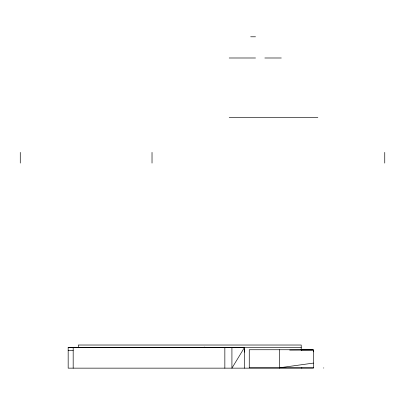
<?xml version="1.0" encoding="UTF-8"?>
<svg xmlns="http://www.w3.org/2000/svg" width="405" height="405" viewBox="0 0 405 405"><rect width="100%" height="100%" fill="white"/><g stroke="black" fill="none" stroke-linecap="round" stroke-linejoin="round"><path stroke-width="0.61" d="M279.607 367.77L313.44 363.088M250.68 36.789L255.504 36.789M229.21 57.991L255.504 57.991M264.85 57.991L281.293 57.991M229.21 117.531L317.849 117.531M301.219 347.586L68.172 347.586L73.178 347.333L73.178 368.15M301.092 349.996L313.404 349.996L313.44 351.839M289.702 350.092L312.741 349.996M68.172 350.568L73.178 350.568M244.336 352.158L244.423 349.161M313.44 367.77L249.262 367.77L249.262 349.743L313.44 349.743L313.44 368.15L68.172 368.15L68.172 347.333L244.559 347.363L244.559 368.15M384.75 152.376L384.75 163.073M323.752 367.77L323.752 368.15M301.791 367.77L301.791 368.15M301.755 349.743L301.755 349.996M301.219 350.092L301.219 345.019L78.317 345.019L78.317 347.586M279.607 349.743L279.607 368.15M224.846 347.333L224.846 368.15M204.667 347.014L204.667 347.333M152.022 152.376L152.022 163.073M20.275 152.376L20.275 163.073M244.559 347.363L231.923 368.15L231.923 347.333L244.559 347.363"/></g></svg>
